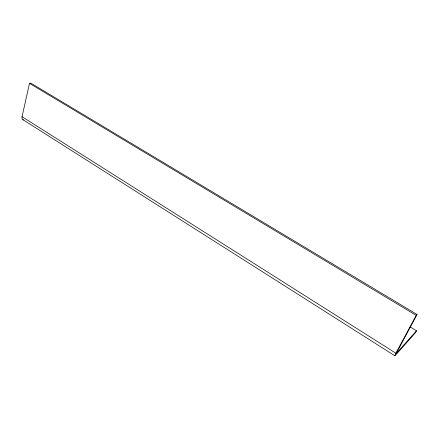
<?xml version="1.0" encoding="UTF-8"?>
<svg xmlns="http://www.w3.org/2000/svg" width="439" height="439" viewBox="0 0 439 439"><rect width="100%" height="100%" fill="white"/><g stroke="black" fill="none" stroke-linecap="round" stroke-linejoin="round"><path stroke-width="0.66" d="M23.514 119.907A3.984 2.645 -56.6 0 1 22.054 116.708L29.484 83.355L31.01 83.234L417.05 314.478L396.203 353.516L416.518 330.797L410.086 326.874M416.518 330.797L415.475 332.713L395.396 355.332A5.273 0.527 -58.5 0 1 395.852 353.208L416.221 315.361L417.05 314.478M29.484 83.355L416.221 315.361M22.054 116.708L395.852 353.208M22.866 119.644L394.82 355.766"/></g></svg>
